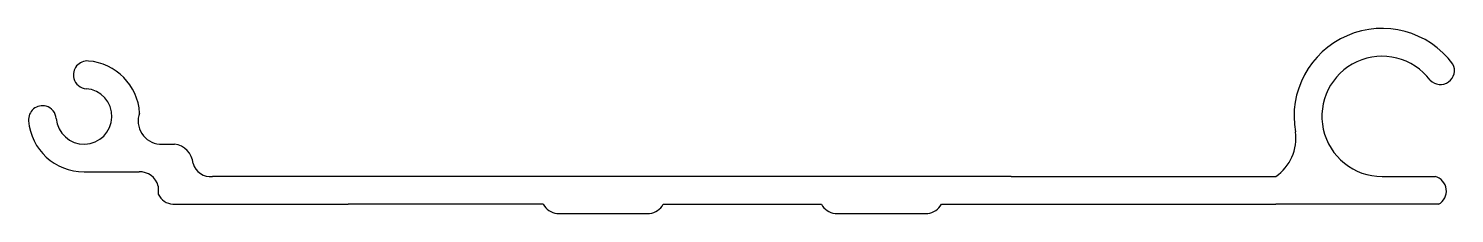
# Model space of a CAD drawing. Extents: x 2393.7 to 2470.6, y 1334.1 to 1344.1.
import ezdxf

# ---------------------------------------------------------------- set-up
doc = ezdxf.new("R2010")
doc.units = 0
doc.layers.get('0').update_dxf_attribs({"linetype": 'CONTINUOUS'})

msp = doc.modelspace()

# ---------------------------------------------------------------- linework, layer by layer
for p, q in [((2400.792, 1337.834), (2401.603, 1337.834)), ((2396.725, 1336.334), (2399.69, 1336.334)), ((2416.725, 1336.084), (2403.652, 1336.084)), ((2446.725, 1336.084), (2416.725, 1336.084)), ((2446.725, 1336.084), (2460.989, 1336.084)), ((2466.725, 1336.084), (2469.581, 1336.084)), ((2400.725, 1335.569), (2400.725, 1335.131)), ((2401.52, 1334.584), (2410.961, 1334.584)), ((2421.488, 1334.584), (2410.961, 1334.584)), ((2427.962, 1334.584), (2436.488, 1334.584)), ((2442.962, 1334.584), (2450.989, 1334.584)), ((2450.989, 1334.584), (2453.489, 1334.584)), ((2453.489, 1334.584), (2460.989, 1334.584)), ((2469.774, 1334.584), (2460.989, 1334.584)), ((2422.225, 1334.084), (2427.225, 1334.084)), ((2437.225, 1334.084), (2442.225, 1334.084))]:
    msp.add_line(p, q)
for centre, radius, start, end in [((2466.724, 1339.334), 4.75, 36.53094, 190.20162), ((2466.725, 1339.334), 3.25, 37.06924, 270), ((2396.901, 1341.577), 0.75, 85.52878, 195), ((2396.725, 1339.334), 3, 3.46996, 85.52878), ((2469.869, 1341.813), 0.757, 223.39194, 27.36844), ((2396.901, 1341.577), 0.75, 195, 265.52878), ((2396.725, 1339.334), 1.5, 184.47122, 85.52878), ((2394.482, 1339.159), 0.75, 75, 184.47122), ((2394.482, 1339.159), 0.75, 4.47122, 75), ((2400.894, 1339.082), 1.252, 159.72203, 265.34699), ((2396.725, 1339.334), 3, 184.47122, 270), ((2459.576, 1338.145), 2.499, 304.451, 8.01159), ((2401.47, 1336.705), 1.137, 4.16342, 83.27738), ((2403.55, 1337.065), 0.986, 196.30659, 275.94323), ((2399.743, 1335.324), 1.012, 14.02027, 93.01551), ((2469.374, 1335.295), 0.815, 299.30146, 75.33156), ((2401.592, 1335.539), 0.958, 205.23442, 265.69748), ((2422.356, 1335.07), 0.995, 209.26208, 262.4283), ((2427.094, 1335.07), 0.995, 277.5717, 330.73792), ((2437.356, 1335.07), 0.995, 209.26208, 262.4283), ((2442.094, 1335.07), 0.995, 277.5717, 330.73792)]:
    msp.add_arc(centre, radius, start, end)

doc.saveas('drawing.dxf')
